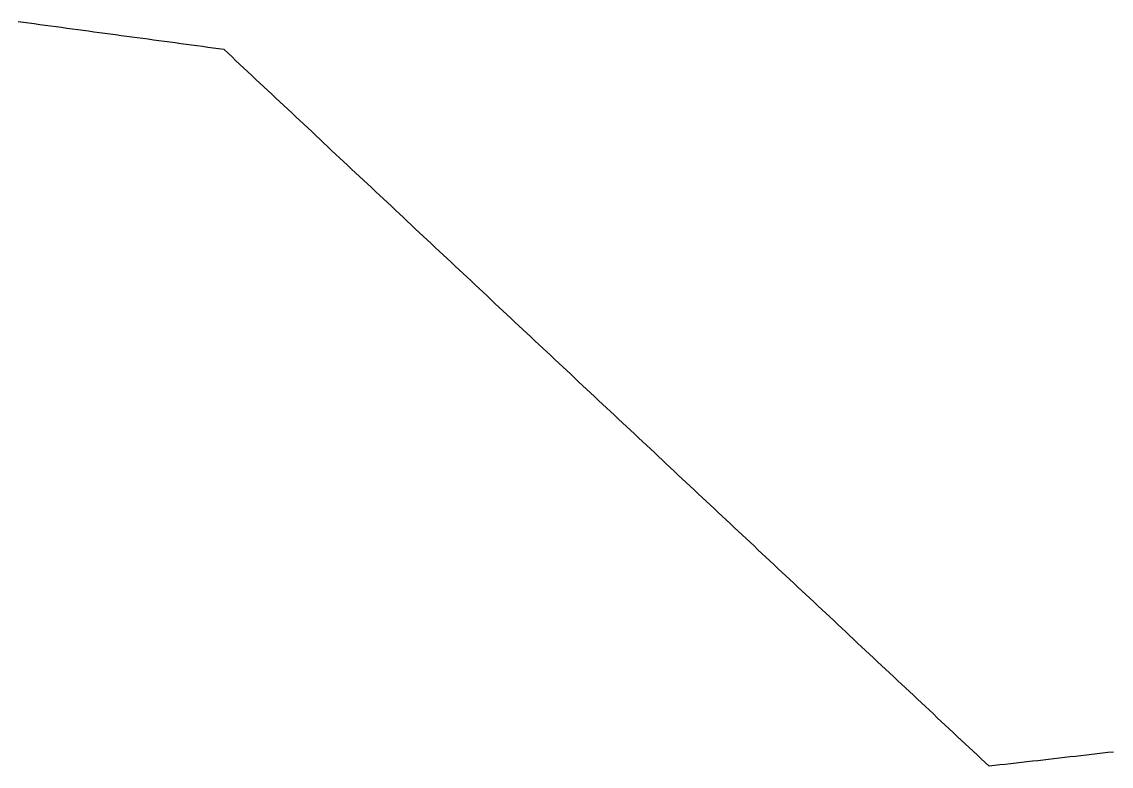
# Model space of a CAD drawing. Header units: inches. Extents: x 130170 to 284068, y 377793 to 804530.
# Drawn here: x 215350 to 217341, y 625331 to 626691 of the extents above; entities that cross this region are included whole.
import ezdxf

# ---------------------------------------------------------------- set-up
doc = ezdxf.new("R2010")
doc.units = ezdxf.units.IN
doc.header["$MEASUREMENT"] = 0
doc.layers.add('muni_il', color=7, linetype='Continuous')

msp = doc.modelspace()

# ---------------------------------------------------------------- linework, layer by layer
at = {"layer": 'muni_il'}
msp.add_lwpolyline([(217345.1, 625356.9), (217335.2, 625355.8), (217325.3, 625354.7), (217315.5, 625353.5), (217305.6, 625352.4), (217295.7, 625351.3), (217285.9, 625350.2), (217276, 625349), (217266.1, 625347.9), (217256.2, 625346.8), (217246.4, 625345.7), (217236.5, 625344.5), (217226.6, 625343.4), (217216.7, 625342.3), (217206.9, 625341.1), (217197, 625340), (217187.1, 625338.9), (217177.2, 625337.8), (217167.4, 625336.6), (217157.5, 625335.5), (217147.6, 625334.4), (217137.7, 625333.3), (217127.9, 625332.1), (217118, 625331), (217110.7, 625337.8), (217103.4, 625344.6), (217096.2, 625351.5), (217088.9, 625358.3), (217081.6, 625365.1), (217074.3, 625371.9), (217067, 625378.7), (217059.8, 625385.5), (217052.5, 625392.4), (217045.2, 625399.2), (217037.9, 625406), (217030.6, 625412.8), (217023.3, 625419.6), (217016.1, 625426.5), (217008.8, 625433.3), (217001.5, 625440.1), (216994.2, 625446.9), (216986.9, 625453.7), (216979.7, 625460.5), (216972.4, 625467.4), (216965.1, 625474.2), (216957.8, 625481), (216950.5, 625487.8), (216943.3, 625494.6), (216936, 625501.4), (216928.7, 625508.3), (216921.4, 625515.1), (216914.1, 625521.9), (216906.8, 625528.7), (216899.6, 625535.5), (216892.3, 625542.4), (216885, 625549.2), (216877.7, 625556), (216870.4, 625562.8), (216863.2, 625569.6), (216855.9, 625576.4), (216848.6, 625583.3), (216841.3, 625590.1), (216834, 625596.9), (216826.8, 625603.7), (216819.5, 625610.5), (216812.2, 625617.4), (216804.9, 625624.2), (216797.6, 625631), (216790.3, 625637.8), (216783.1, 625644.6), (216775.8, 625651.4), (216768.5, 625658.3), (216761.2, 625665.1), (216753.9, 625671.9), (216746.7, 625678.7), (216739.4, 625685.5), (216732.1, 625692.3), (216724.8, 625699.2), (216717.5, 625706), (216710.3, 625712.8), (216703, 625719.6), (216695.7, 625726.4), (216688.4, 625733.3), (216681.1, 625740.1), (216673.8, 625746.9), (216666.6, 625753.7), (216659.3, 625760.5), (216652, 625767.3), (216644.7, 625774.2), (216637.4, 625781), (216630.2, 625787.8), (216622.9, 625794.6), (216615.6, 625801.4), (216608.3, 625808.2), (216601, 625815.1), (216593.8, 625821.9), (216586.5, 625828.7), (216579.2, 625835.5), (216571.9, 625842.3), (216564.6, 625849.2), (216557.3, 625856), (216550.1, 625862.8), (216542.8, 625869.6), (216535.5, 625876.4), (216528.2, 625883.2), (216520.9, 625890.1), (216513.7, 625896.9), (216506.4, 625903.7), (216499.1, 625910.5), (216491.8, 625917.3), (216484.5, 625924.1), (216477.3, 625931), (216470, 625937.8), (216462.7, 625944.6), (216455.4, 625951.4), (216448.1, 625958.2), (216440.8, 625965.1), (216433.6, 625971.9), (216426.3, 625978.7), (216419, 625985.5), (216411.7, 625992.3), (216404.4, 625999.1), (216397.2, 626006), (216389.9, 626012.8), (216382.6, 626019.6), (216375.3, 626026.4), (216368, 626033.2), (216360.8, 626040), (216353.5, 626046.9), (216346.2, 626053.7), (216338.9, 626060.5), (216331.6, 626067.3), (216324.3, 626074.1), (216317.1, 626081), (216309.8, 626087.8), (216302.5, 626094.6), (216295.2, 626101.4), (216287.9, 626108.2), (216280.7, 626115), (216273.4, 626121.9), (216266.1, 626128.7), (216258.8, 626135.5), (216251.5, 626142.3), (216244.3, 626149.1), (216237, 626155.9), (216229.7, 626162.8), (216222.4, 626169.6), (216215.1, 626176.4), (216207.8, 626183.2), (216200.6, 626190), (216193.3, 626196.9), (216186, 626203.7), (216178.7, 626210.5), (216171.4, 626217.3), (216164.2, 626224.1), (216156.9, 626230.9), (216149.6, 626237.8), (216142.3, 626244.6), (216135, 626251.4), (216127.8, 626258.2), (216120.5, 626265), (216113.2, 626271.9), (216105.9, 626278.7), (216098.6, 626285.5), (216091.3, 626292.3), (216084.1, 626299.1), (216076.8, 626305.9), (216069.5, 626312.8), (216062.2, 626319.6), (216054.9, 626326.4), (216047.7, 626333.2), (216040.4, 626340), (216033.1, 626346.8), (216025.8, 626353.7), (216018.5, 626360.5), (216011.3, 626367.3), (216004, 626374.1), (215996.7, 626380.9), (215989.4, 626387.8), (215982.1, 626394.6), (215974.8, 626401.4), (215967.6, 626408.2), (215960.3, 626415), (215953, 626421.8), (215945.7, 626428.7), (215938.4, 626435.5), (215931.2, 626442.3), (215923.9, 626449.1), (215916.6, 626455.9), (215909.3, 626462.7), (215902, 626469.6), (215894.8, 626476.4), (215887.5, 626483.2), (215880.2, 626490), (215872.9, 626496.8), (215865.6, 626503.7), (215858.3, 626510.5), (215851.1, 626517.3), (215843.8, 626524.1), (215836.5, 626530.9), (215829.2, 626537.7), (215821.9, 626544.6), (215814.7, 626551.4), (215807.4, 626558.2), (215800.1, 626565), (215792.8, 626571.8), (215785.5, 626578.6), (215778.3, 626585.5), (215771, 626592.3), (215763.7, 626599.1), (215756.4, 626605.9), (215749.1, 626612.7), (215741.8, 626619.6), (215734.6, 626626.4), (215727.3, 626633.2), (215720, 626640), (215710.1, 626641.3), (215700.2, 626642.7), (215690.3, 626644), (215680.4, 626645.3), (215670.5, 626646.7), (215660.6, 626648), (215650.7, 626649.3), (215640.8, 626650.7), (215630.9, 626652), (215621, 626653.3), (215611, 626654.7), (215601.1, 626656), (215591.2, 626657.3), (215581.3, 626658.7), (215571.4, 626660), (215561.5, 626661.3), (215551.6, 626662.7), (215541.7, 626664), (215531.8, 626665.3), (215521.9, 626666.7), (215512, 626668), (215502.1, 626669.3), (215492.2, 626670.7), (215482.3, 626672), (215472.4, 626673.3), (215462.5, 626674.7), (215452.6, 626676), (215442.7, 626677.3), (215432.8, 626678.7), (215422.9, 626680), (215413, 626681.3), (215403, 626682.7), (215393.1, 626684), (215383.2, 626685.3), (215373.3, 626686.7), (215363.4, 626688), (215353.5, 626689.3), (215343.6, 626690.7)], dxfattribs=at)

doc.saveas('drawing.dxf')
